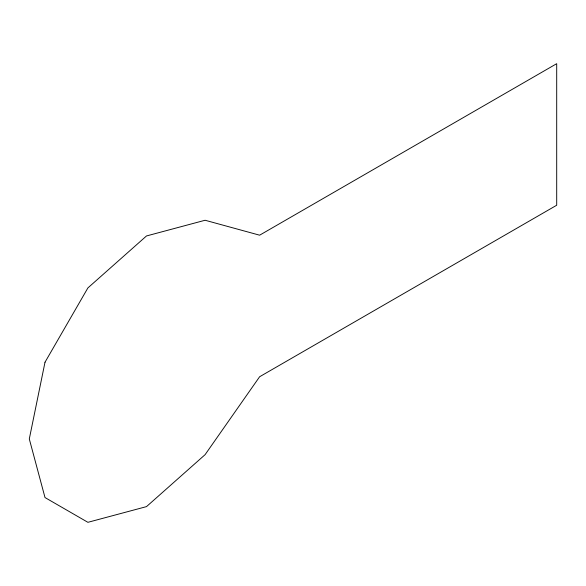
<?xml version="1.0" encoding="UTF-8"?>
<svg xmlns="http://www.w3.org/2000/svg" width="586" height="586" viewBox="0 0 586 586"><rect width="100%" height="100%" fill="white"/><g stroke="black" fill="none" stroke-linecap="round" stroke-linejoin="round"><path stroke-width="0.88" d="M45.005 362.221L29.3 438.951L45.005 497.551L87.9 522.316L146.5 506.619L205.1 454.655L259.627 376.747L556.7 205.232L556.7 63.684L259.627 235.191L205.1 220.255L146.5 235.953L87.9 287.916L45.005 362.221"/></g></svg>
